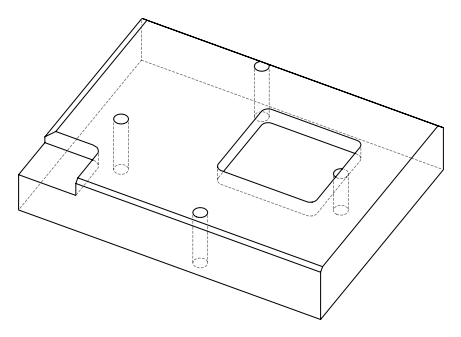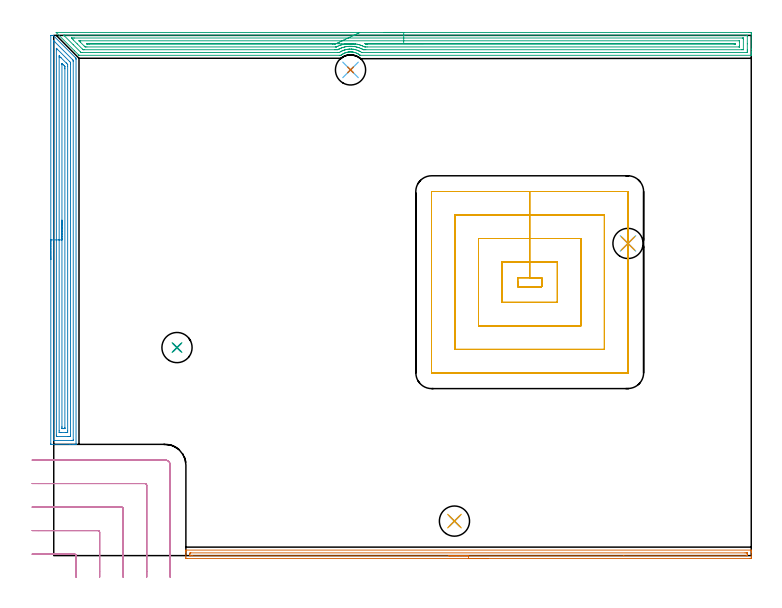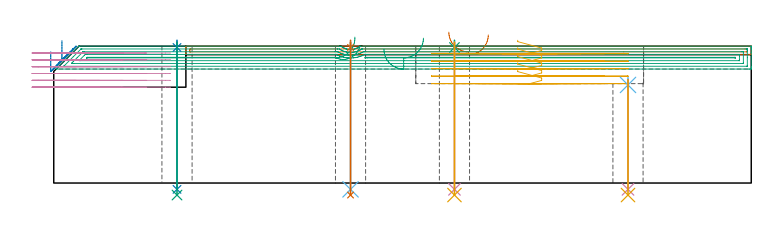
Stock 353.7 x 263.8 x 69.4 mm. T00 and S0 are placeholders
(PLAN: 17 operations, 10 tool changes, 46.1 min)
(1 AREA_MILL | FG_CHAMFER_SURFACE | UGT0205_001 | 4.75 min | 2682 mm3)
(2 AREA_MILL_1 | FG_CHAMFER_SURFACE_1 | UGT0205_001 | 8.33 min | 17547 mm3)
(3 AREA_MILL_2 | FG_CHAMFER_SURFACE_2 | UGT0205_001 | 14.08 min | 23193 mm3)
(4 MILL_CORNER_NOTCH_RECTANGULAR | CORNER_NOTCH_RECTANGULAR | UGT0201_134 | Follow Part, ap 3.975, ae 75% | 5.54 min | 77558 mm3)
(5 MILL_RECTANGULAR_POCKET | POCKET_RECTANGULAR_STRAIGHT | UGT0201_134 | Follow Part, ap 3.975, ae 75% | 10.93 min | 235803 mm3)
(6 SPOT_DRILL | STEP1HOLE | NXT0321_9005460120000 | 0.03 min | 21 mm3)
(7 SPOT_DRILL_1 | STEP1HOLE_1 | NXT0321_9005460120000 | 0.03 min | 4 mm3)
(8 SPOT_DRILL_2 | STEP1HOLE_2 | NXT0321_9005460120000 | 0.03 min | 14 mm3)
(9 SPOT_DRILL_3 | STEP1HOLE_3 | NXT0321_9005460120000 | 0.03 min | 5 mm3)
(10 DRILL_THROUGH_HOLE_INTO_CENTER | STEP1HOLE | NXT0301_065 | 0.23 min | 3462 mm3)
(11 DRILL_TO_ENLARGE_THROUGH_HOLE | STEP1HOLE | UGT0301_283 | 0.24 min | 5765 mm3)
(12 DRILL_THROUGH_HOLE_INTO_CENTER_1 | STEP1HOLE_1 | NXT0301_065 | 0.3 min | 4788 mm3)
(13 DRILL_TO_ENLARGE_THROUGH_HOLE_1 | STEP1HOLE_1 | UGT0301_283 | 0.31 min | 7947 mm3)
(14 DRILL_THROUGH_HOLE_INTO_CENTER_2 | STEP1HOLE_2 | NXT0301_065 | 0.3 min | 4787 mm3)
(15 DRILL_TO_ENLARGE_THROUGH_HOLE_2 | STEP1HOLE_2 | UGT0301_283 | 0.31 min | 7938 mm3)
(16 DRILL_THROUGH_HOLE_INTO_CENTER_3 | STEP1HOLE_3 | NXT0301_065 | 0.3 min | 4795 mm3)
(17 DRILL_TO_ENLARGE_THROUGH_HOLE_3 | STEP1HOLE_3 | UGT0301_283 | 0.31 min | 7925 mm3)
(TOOL UGT0205_001 | Chamfer Mill 20 x 3 x 45 deg. | D20 FL50 Z2)
(TOOL UGT0201_134 | Carbide End Mill 15.9 | D15.9 FL30 Z4)
(TOOL NXT0321_9005460120000 | NC Spot Drill, 142deg, 12mm, Carbide, Uncoated | D12 PA142 FL30 Z2)
(TOOL NXT0301_065 | Carbide Drill 9.4mm [860.1-0940-075A1-MM 2214] | D9.4 PA140 FL98 Z2)
(TOOL UGT0301_283 | Twist Drill 15.3 mm | D15.3 PA118 FL120 Z2)
(OP 1 AREA_MILL)
G17 G21 G94 G90
T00 M6
G54
G17 G0 G90 X220.35 Y-1.5 S1061 M3
G43 Z79.4 H0
Z75.1
G94 G1 X220.312 Z74.228 F250.
X220.198 Z73.364
X220.009 Z72.512
X219.747 Z71.68
X219.413 Z70.874
X219.01 Z70.1
X218.542 Z69.364
X218.01 Z68.672
X217.421 Z68.029
X216.778 Z67.44
X216.086 Z66.908
X215.35 Z66.44
X214.576 Z66.037
X213.77 Z65.703
X212.938 Z65.441
X212.086 Z65.252
X211.222 Z65.138
X210.35 Z65.1
X67.602
X67.204 Y-1.496 Z65.101
X67.01 Y-1.491 Z65.104
X67. Y-1.105 Z65.49
Y0.344 Z66.941
Y1.527 Z68.122
Y2.139 Z68.738
Y2.525 Z69.124
X67.002 Y2.664 Z69.257
X67.01 Y2.798 Z69.389
X67.156 Y2.8 Z69.4
X353.544
X353.69 Y2.798 Z69.389
X353.698 Y2.664 Z69.256
X353.7 Y2.524 Z69.124
Y2.139 Z68.738
Y1.527 Z68.122
Y-0.533 Z66.064
X353.695 Y-1.105 Z65.49
X353.69 Y-1.491 Z65.104
X353.496 Y-1.496 Z65.101
X353.098 Y-1.5 Z65.1
X210.35
Y-0.086 Z66.514
X70.134
X69.386 Y-0.085 Z66.515
X69.24 Y-0.083 Z66.517
X69.041 Y-0.079 Z66.521
X69.009 Y-0.07 Z66.53
X69.005 Y-0.044 Z66.556
X69.003 Y-0.017 Z66.583
X69.001 Y0.152 Z66.752
X69.002 Y0.65 Z67.25
X69.007 Y1.023 Z67.623
X69.022 Y1.379 Z67.979
X69.386 Y1.384 Z67.984
X69.531 Y1.385 Z67.985
X350.566 Y1.386 Z67.986
X351.314 Y1.385 Z67.985
X351.46 Y1.383 Z67.983
X351.659 Y1.379 Z67.979
X351.691 Y1.37 Z67.97
X351.695 Y1.344 Z67.944
X351.697 Y1.317 Z67.917
X351.699 Y1.148 Z67.748
X351.698 Y0.65 Z67.25
X351.693 Y0.277 Z66.877
X351.678 Y-0.079 Z66.521
X351.314 Y-0.084 Z66.516
X351.169 Y-0.085 Z66.515
X289.059 Y-0.086 Z66.514
X210.35
X209.478 Z66.552
X208.614 Z66.666
X207.762 Z66.855
X206.93 Z67.117
X206.124 Z67.451
X205.35 Z67.854
X204.614 Z68.323
X203.922 Z68.854
X203.279 Z69.443
X202.69 Z70.086
X202.158 Z70.778
X201.69 Z71.514
X201.287 Z72.288
X200.953 Z73.094
X200.691 Z73.926
X200.502 Z74.778
X200.388 Z75.643
X200.35 Z76.514
G0 Z79.4
M5
M2
(OP 2 AREA_MILL_1)
G17 G21 G94 G90
T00 M6
G54
G17 G0 G90 X-1.5 Y150.1 S1061 M3
G43 Z79.4 H0
Z66.6
G94 G1 Y150.138 Z65.728 F250.
Y150.252 Z64.863
Y150.441 Z64.012
Y150.703 Z63.18
Y151.037 Z62.374
Y151.44 Z61.6
Y151.908 Z60.864
Y152.44 Z60.172
Y153.029 Z59.529
Y153.672 Z58.94
Y154.364 Z58.408
Y155.1 Z57.94
Y155.874 Z57.537
Y156.68 Z57.203
Y157.512 Z56.941
Y158.364 Z56.752
Y159.228 Z56.638
Y160.1 Z56.6
Y263.639
X-1.497 Y263.713 Z56.603
X-1.492 Y263.79 Z56.605
X-1.148 Y263.8 Z56.951
X-0.39 Z57.709
X-0.326 Y263.799 Z57.771
X-0.301 Y263.79 Z57.796
X-0.269 Y263.77 Z57.828
X11.145 Y252.357 Z69.241
X11.171 Y252.329 Z69.267
X11.3 Y252.195 Z69.384
Y251.589 Z69.4
Y56.561
X11.297 Y56.41 Z69.388
X11.246 Y56.407 Z69.338
X10.866 Y56.4 Z68.966
X10.45 Z68.549
X9.807 Z67.902
X8.593 Z66.69
X8.022 Z66.117
X-1.185 Y56.401 Z56.913
X-1.492 Y56.41 Z56.606
X-1.499 Y56.715 Z56.599
X-1.5 Y160.1 Z56.6
X-0.086 Z58.014
X-0.085 Y260.673 Z58.015
X-0.083 Y260.831 Z58.017
X-0.077 Y261.116 Z58.023
X-0.007 Y261.05 Z58.093
X0.535 Y260.515 Z58.635
X9.46 Y251.589 Z67.56
X9.807 Y251.237 Z67.907
X9.868 Y251.17 Z67.968
X9.879 Y250.933 Z67.979
X9.884 Y250.776 Z67.984
X9.885 Y250.697 Z67.985
X9.886 Y250.618 Z67.986
X9.885 Y58.714 Z67.985
X9.884 Y58.634 Z67.984
X9.879 Y58.477 Z67.979
X9.874 Y58.409 Z67.974
X9.855 Y58.406 Z67.955
X9.807 Y58.403 Z67.907
X9.307 Y58.4 Z67.407
X8.915 Z67.015
X0.385 Z58.485
X-0.007 Y58.403 Z58.093
X-0.062 Y58.406 Z58.038
X-0.073 Y58.409 Z58.027
X-0.079 Y58.451 Z58.021
X-0.083 Y58.555 Z58.017
X-0.085 Y58.713 Z58.015
X-0.086 Y58.792 Z58.014
Y160.1
X1.328 Z59.428
X1.329 Y256.501 Z59.429
X1.33 Y256.945 Z59.43
X1.333 Y257.185 Z59.433
X1.335 Y257.228 Z59.435
X1.34 Y257.249 Z59.44
X1.397 Y257.195 Z59.497
X1.655 Y256.945 Z59.755
X8.022 Y250.577 Z66.122
X8.406 Y250.185 Z66.506
X8.453 Y250.136 Z66.553
X8.465 Y250.108 Z66.565
X8.467 Y250.073 Z66.567
X8.47 Y249.954 Z66.57
X8.471 Y249.804 Z66.571
Y249.355
Y61.021
X8.469 Y60.578 Z66.569
X8.467 Y60.466 Z66.567
X8.465 Y60.418 Z66.565
X8.377 Y60.41 Z66.477
X8.198 Y60.402 Z66.298
X8.022 Y60.401 Z66.122
X7.308 Y60.4 Z65.408
X1.6 Y60.401 Z59.7
X1.482 Y60.403 Z59.582
X1.387 Y60.407 Z59.487
X1.335 Y60.412 Z59.435
X1.334 Y60.429 Z59.434
X1.331 Y60.578 Z59.431
X1.329 Y61.026 Z59.429
X1.328 Y160.1 Z59.428
X2.743 Z60.843
Y252.482
X2.748 Y253.296 Z60.848
X2.75 Y253.374 Z60.85
X2.759 Y253.381 Z60.859
X2.773 Y253.374 Z60.873
X3.562 Y252.589 Z61.662
X3.67 Y252.482 Z61.77
X6.347 Y249.804 Z64.447
X6.456 Y249.694 Z64.556
X6.673 Y249.471 Z64.773
X7.05 Y249.082 Z65.15
X7.055 Y248.987 Z65.155
X7.056 Y248.912 Z65.156
X7.057 Y248.092 Z65.157
Y63.255
X7.052 Y62.441 Z65.152
X7.051 Y62.417 Z65.151
X7.038 Y62.41 Z65.138
X6.986 Y62.406 Z65.086
X6.879 Y62.402 Z64.979
X6.666 Y62.401 Z64.766
X6.238 Y62.4 Z64.338
X3.562 Z61.662
X3.117 Z61.217
X2.914 Y62.402 Z61.014
X2.812 Y62.405 Z60.912
X2.762 Y62.41 Z60.862
X2.749 Y62.415 Z60.849
X2.743 Y63.255 Z60.843
Y160.1
X4.157 Z62.257
Y248.912
X4.158 Y249.207 Z62.258
X4.163 Y249.505 Z62.263
X4.164 Y249.526 Z62.264
X4.19 Y249.504 Z62.29
X4.251 Y249.448 Z62.351
X4.342 Y249.36 Z62.442
X4.454 Y249.248 Z62.554
X4.79 Y248.912 Z62.89
X5.346 Y248.355 Z63.446
X5.513 Y248.185 Z63.613
X5.596 Y248.098 Z63.696
X5.634 Y248.056 Z63.734
X5.636 Y248.019 Z63.736
X5.64 Y247.725 Z63.74
X5.643 Y247.126 Z63.743
Y246.829
Y65.04
X5.642 Y64.745 Z63.742
X5.637 Y64.447 Z63.737
X5.636 Y64.414 Z63.736
X5.624 Y64.41 Z63.724
X5.586 Y64.405 Z63.686
X5.506 Y64.402 Z63.606
X5.346 Y64.4 Z63.446
X5.094 Z63.194
X4.454 Y64.404 Z62.554
X4.194 Y64.408 Z62.294
X4.163 Y64.421 Z62.263
X4.162 Y64.44 Z62.262
X4.158 Y65.04 Z62.258
X4.157 Y65.337 Z62.257
Y160.1
Y160.972 Z62.295
Y161.836 Z62.409
Y162.688 Z62.598
Y163.52 Z62.86
Y164.326 Z63.194
Y165.1 Z63.597
Y165.836 Z64.065
Y166.528 Z64.596
Y167.171 Z65.186
Y167.76 Z65.829
Y168.292 Z66.521
Y168.76 Z67.257
Y169.163 Z68.031
Y169.497 Z68.837
Y169.759 Z69.669
Y169.948 Z70.52
Y170.062 Z71.385
Y170.1 Z72.257
G0 Z79.4
M5
M2
(OP 3 AREA_MILL_2)
G17 G21 G94 G90
T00 M6
G54
G17 G0 G90 X167.45 Y265.3 S1061 M3
G43 Z79.4 H0
Z67.8
G94 G1 X167.488 Z66.928 F250.
X167.602 Z66.063
X167.791 Z65.212
X168.053 Z64.38
X168.387 Z63.574
X168.79 Z62.8
X169.258 Z62.064
X169.789 Z61.372
X170.379 Z60.729
X171.022 Z60.14
X171.714 Z59.608
X172.45 Z59.14
X173.224 Z58.737
X174.03 Z58.403
X174.862 Z58.141
X175.713 Z57.952
X176.578 Z57.838
X177.45 Z57.8
X352.578
X353.076 Y265.299 Z57.801
X353.569 Y265.295 Z57.803
X353.691 Y265.292 Z57.806
X353.696 Y264.807 Z58.291
X353.7 Y264.189 Z58.908
Y256.847 Z66.248
Y255.428 Z67.668
Y255.078 Z68.017
Y254.377 Z68.723
Y254.091 Z69.009
X353.692 Y253.719 Z69.372
X353.691 Y253.703 Z69.388
X353.523 Y253.7 Z69.4
X155.552
X155.374 Y253.704 Z69.39
X155.271 Y253.777 Z69.321
X155.197 Y253.835 Z69.264
X154.884 Y254.064 Z69.035
X154.671 Y254.209 Z68.891
X154.448 Y254.348 Z68.752
X154.22 Y254.482 Z68.618
X153.778 Y254.703 Z68.394
X153.765 Y254.708 Z68.388
X153.334 Y254.894 Z68.202
X152.884 Y255.06 Z68.038
X152.439 Y255.192 Z67.907
X151.991 Y255.298 Z67.802
X151.658 Y255.362 Z67.738
X151.492 Y255.382 Z67.718
X151.379 Y255.394 Z67.703
X151.084 Y255.419 Z67.676
X151.005 Y255.423 Z67.673
X150.755 Y255.431 Z67.656
X150.651 Y255.438 Z67.655
X150.483 Y255.437 Z67.654
X150.19 Y255.432 Z67.657
X149.932 Y255.416 Z67.677
X149.772 Y255.406 Z67.689
X149.605 Y255.388 Z67.707
X149.341 Y255.362 Z67.738
X148.849 Y255.257 Z67.835
X148.683 Y255.216 Z67.878
X148.418 Y255.15 Z67.944
X148.402 Y255.145 Z67.949
X148.174 Y255.075 Z68.025
X147.969 Y255.007 Z68.087
X147.955 Y255.002 Z68.092
X147.69 Y254.903 Z68.194
X147.525 Y254.84 Z68.257
X147.148 Y254.67 Z68.43
X146.779 Y254.482 Z68.617
X146.631 Y254.395 Z68.704
X146.179 Y254.1 Z68.999
X145.721 Y253.771 Z69.327
X145.632 Y253.706 Z69.392
X144.827 Y253.7 Z69.4
X12.996
X12.805 Y253.704 Z69.389
X12.778 Y253.725 Z69.369
X12.637 Y253.862 Z69.235
X10.538 Y255.961 Z67.138
X1.377 Y265.123 Z57.975
X1.257 Y265.249 Z57.849
X1.217 Y265.294 Z57.804
X1.351 Y265.299 Z57.801
X1.377 Y265.3 Z57.8
X177.45
Y263.886 Z59.214
X351.326 Y263.885 Z59.215
X351.689 Y263.879 Z59.221
X351.693 Y263.762 Z59.338
X351.698 Y263.517 Z59.583
X351.7 Y259.535 Z63.565
Y256.44 Z66.66
X351.699 Y255.962 Z67.138
X351.698 Y255.557 Z67.543
X351.69 Y255.149 Z67.951
X351.682 Y255.12 Z67.98
X351.662 Y255.119 Z67.981
X351.61 Y255.116 Z67.984
X351.503 Y255.115 Z67.985
X351.288 Y255.114 Z67.986
X156.409 Y255.115 Z67.985
X156.303 Y255.118 Z67.982
X156.251 Y255.121 Z67.979
X156.223 Y255.126 Z67.974
X155.553 Y255.529 Z67.571
X155.269 Y255.682 Z67.418
X154.699 Y255.962 Z67.138
X154.659 Y255.98 Z67.12
X154.626 Y255.994 Z67.106
X153.765 Y256.323 Z66.777
X153.241 Y256.481 Z66.619
X152.871 Y256.574 Z66.526
X152.515 Y256.655 Z66.445
X152.084 Y256.741 Z66.359
X152.026 Y256.75 Z66.35
X151.977 Y256.756 Z66.344
X151.55 Y256.799 Z66.301
X151.092 Y256.838 Z66.262
X151.084 Y256.839 Z66.261
X150.928 Y256.847 Z66.253
X150.19 Y256.852 Z66.248
X150.185
X150.028 Y256.847 Z66.253
X149.352 Y256.791 Z66.309
X149.296 Y256.785 Z66.315
X148.905 Y256.735 Z66.365
X148.576 Y256.675 Z66.425
X148.497 Y256.66 Z66.44
X148.402 Y256.639 Z66.461
X147.853 Y256.506 Z66.594
X147.701 Y256.466 Z66.634
X147.509 Y256.408 Z66.692
X147.169 Y256.298 Z66.802
X146.615 Y256.096 Z67.004
X146.519 Y256.057 Z67.043
X146.299 Y255.962 Z67.138
X145.908 Y255.778 Z67.322
X145.833 Y255.741 Z67.359
X145.721 Y255.681 Z67.419
X145.333 Y255.462 Z67.638
X144.827 Y255.148 Z67.952
X144.782 Y255.122 Z67.978
X143.933 Y255.115 Z67.985
X143.896 Y255.114 Z67.986
X14.3
X13.872 Y255.12 Z67.98
X13.849 Y255.121 Z67.979
X13.811 Y255.15 Z67.95
X13.725 Y255.231 Z67.869
X13.598 Y255.353 Z67.747
X9.892 Y259.058 Z64.042
X5.399 Y263.552 Z59.548
X5.187 Y263.77 Z59.33
X5.099 Y263.862 Z59.238
X5.091 Y263.88 Z59.22
X5.124 Y263.881 Z59.219
X5.215 Y263.884 Z59.216
X5.399 Y263.886 Z59.214
X5.436
X177.45
Y262.472 Z60.628
X349.18 Y262.471 Z60.629
X349.501 Y262.469 Z60.631
X349.608 Y262.468 Z60.632
X349.684 Y262.465 Z60.635
X349.69 Y262.35 Z60.75
X349.696 Y262.153 Z60.947
X349.699 Y261.957 Z61.143
Y256.651 Z66.449
X349.694 Y256.584 Z66.516
X349.69 Y256.538 Z66.562
X349.66 Y256.535 Z66.565
X349.501 Y256.533 Z66.567
X348.928 Y256.529 Z66.571
X158.234
X157.661 Y256.53 Z66.57
X157.34 Y256.532 Z66.568
X157.055 Y256.535 Z66.565
X156.98 Y256.545 Z66.555
X156.446 Y256.833 Z66.267
X156.419 Y256.847 Z66.253
X155.831 Y257.121 Z65.979
X155.553 Y257.241 Z65.859
X154.886 Y257.506 Z65.594
X154.659 Y257.588 Z65.512
X154.207 Y257.731 Z65.369
X153.765 Y257.852 Z65.248
X153.6 Y257.894 Z65.206
X152.871 Y258.052 Z65.048
X152.475 Y258.123 Z64.977
X151.977 Y258.183 Z64.917
X151.478 Y258.225 Z64.875
X151.084 Y258.25 Z64.85
X150.552 Y258.257 Z64.843
X150.19 Y258.259 Z64.841
X149.68 Y258.235 Z64.865
X149.296 Y258.205 Z64.895
X148.86 Y258.163 Z64.937
X148.402 Y258.104 Z64.996
X148.088 Y258.042 Z65.058
X147.509 Y257.916 Z65.184
X147.358 Y257.88 Z65.22
X146.782 Y257.731 Z65.369
X146.654 Y257.692 Z65.408
X146.615 Y257.679 Z65.421
X145.995 Y257.46 Z65.64
X145.721 Y257.359 Z65.741
X145.355 Y257.209 Z65.891
X144.827 Y256.968 Z66.132
X144.745 Y256.928 Z66.172
X144.584 Y256.847 Z66.253
X144.162 Y256.62 Z66.48
X144.071 Y256.572 Z66.528
X144.009 Y256.54 Z66.56
X143.933 Y256.536 Z66.564
X143.359 Y256.53 Z66.57
X143.04 Y256.529 Z66.571
X142.467
X15.551
X15.23 Y256.531 Z66.569
X14.91 Y256.535 Z66.565
X14.873 Y256.537 Z66.563
X14.852 Y256.555 Z66.545
X14.807 Y256.595 Z66.505
X14.721 Y256.679 Z66.421
X14.552 Y256.847 Z66.253
X11.899 Y259.5 Z63.6
X9.868 Y261.531 Z61.569
X9.249 Y262.153 Z60.947
X8.974 Y262.434 Z60.666
X8.955 Y262.465 Z60.635
X8.974 Y262.466 Z60.634
X9.547 Y262.471 Z60.629
X9.868
X10.44 Y262.472 Z60.628
X177.45
Y261.057 Z62.043
X347.578
X347.632 Y261.056 Z62.044
X347.67 Y261.053 Z62.047
X347.687 Y261.051 Z62.049
X347.69 Y261.034 Z62.066
X347.695 Y260.823 Z62.277
X347.7 Y260.398 Z62.702
Y258.629 Z64.471
X347.694 Y258.18 Z64.92
X347.69 Y257.964 Z65.136
X347.683 Y257.949 Z65.151
X347.656 Y257.947 Z65.153
X347.597 Y257.944 Z65.156
X347.499 Y257.943 Z65.157
X158.914
X158.234 Y257.945 Z65.155
X158.015 Y257.947 Z65.153
X157.68 Y257.956 Z65.144
X157.34 Y258.112 Z64.988
X156.623 Y258.441 Z64.659
X156.446 Y258.513 Z64.587
X156.185 Y258.616 Z64.484
X155.553 Y258.853 Z64.247
X155.198 Y258.967 Z64.134
X154.659 Y259.121 Z63.979
X153.974 Y259.293 Z63.807
X153.765 Y259.338 Z63.762
X152.969 Y259.5 Z63.6
X152.871 Y259.516 Z63.584
X152.853 Y259.518 Z63.582
X151.977 Y259.609 Z63.491
X151.856 Y259.62 Z63.48
X151.084 Y259.664 Z63.436
X150.913 Y259.668 Z63.432
X150.19 Y259.674 Z63.426
X150.019 Y259.669 Z63.431
X149.296 Y259.63 Z63.47
X149.174 Y259.621 Z63.479
X148.402 Y259.547 Z63.553
X148.36 Y259.542 Z63.558
X148.036 Y259.5 Z63.6
X147.592 Y259.417 Z63.683
X147.509 Y259.4 Z63.7
X146.864 Y259.253 Z63.847
X146.615 Y259.192 Z63.908
X146.156 Y259.07 Z64.03
X145.721 Y258.938 Z64.162
X145.478 Y258.856 Z64.244
X144.827 Y258.632 Z64.468
X144.815 Y258.627 Z64.473
X144.785 Y258.616 Z64.484
X144.192 Y258.36 Z64.74
X143.933 Y258.243 Z64.857
X143.581 Y258.08 Z65.02
X143.36 Y257.978 Z65.122
X143.292 Y257.95 Z65.15
X143.209 Y257.947 Z65.153
X143.04 Y257.944 Z65.156
X142.825 Y257.943 Z65.157
X16.803
X16.124 Y257.948 Z65.152
X15.903 Y257.95 Z65.15
X15.47 Y258.378 Z64.722
X13.443 Y260.406 Z62.694
X13.034 Y260.822 Z62.278
X12.835 Y261.026 Z62.074
X12.82 Y261.052 Z62.048
X12.846 Y261.053 Z62.047
X12.901 Y261.055 Z62.045
X13.443 Y261.057 Z62.043
X13.657
X177.45
Y259.643 Z63.457
X345.177 Y259.642 Z63.458
X345.466 Y259.639 Z63.461
X345.657 Y259.636 Z63.464
X345.692 Y259.631 Z63.469
X345.694 Y259.622 Z63.478
X345.697 Y259.594 Z63.506
X345.698 Y259.5 Z63.6
X345.695 Y259.418 Z63.682
X345.69 Y259.378 Z63.722
X345.686 Y259.364 Z63.736
X345.61 Y259.362 Z63.738
X345.321 Y259.358 Z63.742
X345.177 Y259.357 Z63.743
X345.032
X159.128
X158.373 Y259.362 Z63.738
X158.309 Y259.364 Z63.736
X158.234 Y259.396 Z63.704
X158. Y259.5 Z63.6
X157.743 Y259.623 Z63.477
X157.945 Y259.636 Z63.464
X158.092 Y259.641 Z63.459
X158.234 Y259.642 Z63.458
X158.983 Y259.643 Z63.457
X177.45
X178.321 Z63.495
X179.186 Z63.609
X180.038 Z63.798
X180.87 Z64.06
X181.676 Z64.394
X182.45 Z64.797
X183.186 Z65.265
X183.878 Z65.796
X184.521 Z66.386
X185.11 Z67.029
X185.641 Z67.721
X186.11 Z68.457
X186.513 Z69.231
X186.847 Z70.037
X187.109 Z70.869
X187.298 Z71.72
X187.412 Z72.585
X187.45 Z73.457
G0 X155.132 Y265.227 Z68.745
G1 X154.791 Y265.066 Z67.958
X154.389 Y264.877 Z67.207
X153.93 Y264.66 Z66.498
X153.416 Y264.418 Z65.835
X152.853 Y264.152 Z65.225
X152.243 Y263.865 Z64.671
X151.592 Y263.558 Z64.178
X150.904 Y263.234 Z63.75
X150.186 Y262.895 Z63.389
X149.442 Y262.544 Z63.1
X148.677 Y262.183 Z62.883
X147.899 Y261.816 Z62.74
X147.112 Y261.445 Z62.673
X146.323 Y261.073 Z62.682
X145.538 Y260.703 Z62.767
X144.762 Y260.337 Z62.928
X144.002 Y259.979 Z63.162
X143.263 Y259.631 Z63.469
X142.984 Y259.5 Z63.6
X142.692 Y259.371 Z63.729
X142.435 Y259.362 Z63.738
X142.289 Y259.358 Z63.742
X142.146
X141.397 Y259.357 Z63.743
X17.912
X17.161 Y259.358 Z63.742
X17.018 Y259.361 Z63.739
X16.972 Y259.364 Z63.736
X16.941 Y259.369 Z63.731
X16.913 Y259.394 Z63.706
X16.801 Y259.5 Z63.6
X16.729 Y259.574 Z63.526
X16.678 Y259.632 Z63.468
X16.675 Y259.637 Z63.463
X16.688 Y259.639 Z63.461
X16.729 Y259.641 Z63.459
X16.873 Y259.643 Z63.457
X17.018
X142.965
X143.04 Y259.642 Z63.458
X143.113 Y259.639 Z63.461
X143.263 Y259.631 Z63.469
X144.13 Y259.584 Z63.554
X144.987 Y259.537 Z63.715
X145.826 Y259.492 Z63.949
X146.641 Y259.448 Z64.256
X147.427 Y259.405 Z64.633
X148.177 Y259.365 Z65.077
X148.885 Y259.327 Z65.584
X149.547 Y259.291 Z66.152
X150.156 Y259.258 Z66.775
X150.709 Y259.228 Z67.449
X151.202 Y259.201 Z68.169
X151.629 Y259.178 Z68.929
X151.989 Y259.159 Z69.723
X152.279 Y259.143 Z70.546
X152.496 Y259.131 Z71.391
X152.638 Y259.124 Z72.252
X152.705 Y259.12 Z73.122
X152.696 Y259.121 Z73.994
G0 Z79.4
M5
M2
(OP 4 MILL_CORNER_NOTCH_RECTANGULAR)
G17 G21 G94 G90
T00 M6
G54
G17 G0 G90 X11.35 Y-10.95 S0 M3
G43 Z79.4 H0
Z65.933
G94 G1 Y-7.95 F250.
Y-0.04 F500.
G3 X10.56 Y0.75 R0.795
G1 X-7.682
X-7.95 Y0.751
X-10.95 Y0.768 F250.
G0 Z79.4
X23.275 Y-10.95
Z65.933
G1 Y-7.95
Y11.884 F500.
G3 X22.484 Y12.675 R0.795
G1 X-7.682
G2 X-7.95 Y12.676 R35.775
G1 X-10.95 Y12.698 F250.
G0 Z79.4
X35.2 Y-10.95
Z65.933
G1 Y-7.95
Y23.809 F500.
G3 X34.409 Y24.6 R0.795
G1 X-7.682
G2 X-7.95 Y24.602 R23.85
G1 X-10.95 Y24.635 F250.
G0 Z79.4
X47.125 Y-10.95
Z65.933
G1 Y-7.95
Y35.734 F500.
G3 X46.334 Y36.525 R0.795
G1 X-7.682
G2 X-7.95 Y36.528 R11.925
G1 X-10.949 Y36.595 F250.
G0 Z79.4
X59.05 Y-10.95
Z65.933
G1 Y-7.95
Y46. F500.
G3 X56.6 Y48.45 R2.45
G1 X-7.682
X-10.682 F250.
G0 Z79.4
X11.35 Y-10.95
Z62.467
G1 Y-7.95
Y-0.04 F500.
G3 X10.56 Y0.75 R0.795
G1 X-7.95
X-10.95 F250.
G0 Z79.4
X23.275 Y-10.95
Z62.467
G1 Y-7.95
Y11.884 F500.
G3 X22.484 Y12.675 R0.795
G1 X-7.95
X-10.95 F250.
G0 Z79.4
X35.2 Y-10.95
Z62.467
G1 Y-7.95
Y23.809 F500.
G3 X34.409 Y24.6 R0.795
G1 X-7.95
X-10.95 F250.
G0 Z79.4
X47.125 Y-10.95
Z62.467
G1 Y-7.95
Y35.734 F500.
G3 X46.334 Y36.525 R0.795
G1 X-7.95
X-10.95 F250.
G0 Z79.4
X59.05 Y-10.95
Z62.467
G1 Y-7.95
Y46. F500.
G3 X56.6 Y48.45 R2.45
G1 X-7.95
X-10.95 F250.
G0 Z79.4
X11.35 Y-10.95
Z59.
G1 Y-7.95
Y-0.04 F500.
G3 X10.56 Y0.75 R0.795
G1 X-7.95
X-10.95 F250.
G0 Z79.4
X23.275 Y-10.95
Z59.
G1 Y-7.95
Y11.884 F500.
G3 X22.484 Y12.675 R0.795
G1 X-7.95
X-10.95 F250.
G0 Z79.4
X35.2 Y-10.95
Z59.
G1 Y-7.95
Y23.809 F500.
G3 X34.409 Y24.6 R0.795
G1 X-7.95
X-10.95 F250.
G0 Z79.4
X47.125 Y-10.95
Z59.
G1 Y-7.95
Y35.734 F500.
G3 X46.334 Y36.525 R0.795
G1 X-7.95
X-10.95 F250.
G0 Z79.4
X59.05 Y-10.95
Z59.
G1 Y-7.95
Y46. F500.
G3 X56.6 Y48.45 R2.45
G1 X-7.95
X-10.95 F250.
G0 Z79.4
X11.35 Y-10.95
Z55.533
G1 Y-7.95
Y-0.04 F500.
G3 X10.56 Y0.75 R0.795
G1 X-7.95
X-10.95 F250.
G0 Z79.4
X23.275 Y-10.95
Z55.533
G1 Y-7.95
Y11.884 F500.
G3 X22.484 Y12.675 R0.795
G1 X-7.95
X-10.95 F250.
G0 Z79.4
X35.2 Y-10.95
Z55.533
G1 Y-7.95
Y23.809 F500.
G3 X34.409 Y24.6 R0.795
G1 X-7.95
X-10.95 F250.
G0 Z79.4
X47.125 Y-10.95
Z55.533
G1 Y-7.95
Y35.734 F500.
G3 X46.334 Y36.525 R0.795
G1 X-7.95
X-10.95 F250.
G0 Z79.4
X59.05 Y-10.95
Z55.533
G1 Y-7.95
Y46. F500.
G3 X56.6 Y48.45 R2.45
G1 X-7.95
X-10.95 F250.
G0 Z79.4
X11.35 Y-10.95
Z52.067
G1 Y-7.95
Y-0.04 F500.
G3 X10.56 Y0.75 R0.795
G1 X-7.95
X-10.95 F250.
G0 Z79.4
X23.275 Y-10.95
Z52.067
G1 Y-7.95
Y11.884 F500.
G3 X22.484 Y12.675 R0.795
G1 X-7.95
X-10.95 F250.
G0 Z79.4
X35.2 Y-10.95
Z52.067
G1 Y-7.95
Y23.809 F500.
G3 X34.409 Y24.6 R0.795
G1 X-7.95
X-10.95 F250.
G0 Z79.4
X47.125 Y-10.95
Z52.067
G1 Y-7.95
Y35.734 F500.
G3 X46.334 Y36.525 R0.795
G1 X-7.95
X-10.95 F250.
G0 Z79.4
X59.05 Y-10.95
Z52.067
G1 Y-7.95
Y46. F500.
G3 X56.6 Y48.45 R2.45
G1 X-7.95
X-10.95 F250.
G0 Z79.4
X11.35 Y-10.95
Z48.6
G1 Y-7.95
Y-0.04 F500.
G3 X10.56 Y0.75 R0.795
G1 X-7.95
X-10.95 F250.
G0 Z79.4
X23.275 Y-10.95
Z48.6
G1 Y-7.95
Y11.884 F500.
G3 X22.484 Y12.675 R0.795
G1 X-7.95
X-10.95 F250.
G0 Z79.4
X35.2 Y-10.95
Z48.6
G1 Y-7.95
Y23.809 F500.
G3 X34.409 Y24.6 R0.795
G1 X-7.95
X-10.95 F250.
G0 Z79.4
X47.125 Y-10.95
Z48.6
G1 Y-7.95
Y35.734 F500.
G3 X46.334 Y36.525 R0.795
G1 X-7.95
X-10.95 F250.
G0 Z79.4
X59.05 Y-10.95
Z48.6
G1 Y-7.95
Y46. F500.
G3 X56.6 Y48.45 R2.45
G1 X-7.95
X-10.95 F250.
G0 Z79.4
M5
M2
(OP 5 MILL_RECTANGULAR_POCKET)
G17 G21 G94 G90
T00 M6
G54
G17 G0 G90 X235.275 Y138.978 S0 M3
G43 Z79.4 H0
Z72.4
G94 G1 Y136.375 Z71.702 F250.
X247.425 Z68.447
Y140.925 Z67.228
X241.35 Z65.6
X235.275 F500.
Y136.375
X247.425
Y140.925
X241.35
Y148.875
X227.325
Y128.425
X255.375
Y148.875
X241.35
Y160.8
X215.4
Y116.5
X267.3
Y160.8
X241.35
Y172.725
X203.475
Y104.575
X279.225
Y172.725
X241.35
Y184.65
X191.6
X191.57 Y184.652
X191.548 Y184.63
X191.55 Y184.6
Y92.7
X191.548 Y92.67
X191.57 Y92.648
X191.6 Y92.65
X291.1
X291.13 Y92.648
X291.152 Y92.67
X291.15 Y92.7
Y184.6
X291.152 Y184.63
X291.13 Y184.652
X291.1 Y184.65
X241.35
X240.35
G0 X235.275 Y138.978 Z68.6
G1 Y136.375 Z67.902 F250.
X247.425 Z64.647
Y140.925 Z63.428
X241.35 Z61.8
X235.275 F500.
Y136.375
X247.425
Y140.925
X241.35
Y148.875
X227.325
Y128.425
X255.375
Y148.875
X241.35
Y160.8
X215.4
Y116.5
X267.3
Y160.8
X241.35
Y172.725
X203.475
Y104.575
X279.225
Y172.725
X241.35
Y184.65
X191.6
X191.57 Y184.652
X191.548 Y184.63
X191.55 Y184.6
Y92.7
X191.548 Y92.67
X191.57 Y92.648
X191.6 Y92.65
X291.1
X291.13 Y92.648
X291.152 Y92.67
X291.15 Y92.7
Y184.6
X291.152 Y184.63
X291.13 Y184.652
X291.1 Y184.65
X241.35
X240.35
G0 X235.275 Y138.978 Z64.8
G1 Y136.375 Z64.103 F250.
X247.425 Z60.847
Y140.925 Z59.628
X241.35 Z58.
X235.275 F500.
Y136.375
X247.425
Y140.925
X241.35
Y148.875
X227.325
Y128.425
X255.375
Y148.875
X241.35
Y160.8
X215.4
Y116.5
X267.3
Y160.8
X241.35
Y172.725
X203.475
Y104.575
X279.225
Y172.725
X241.35
Y184.65
X191.6
X191.57 Y184.652
X191.548 Y184.63
X191.55 Y184.6
Y92.7
X191.548 Y92.67
X191.57 Y92.648
X191.6 Y92.65
X291.1
X291.13 Y92.648
X291.152 Y92.67
X291.15 Y92.7
Y184.6
X291.152 Y184.63
X291.13 Y184.652
X291.1 Y184.65
X241.35
X240.35
G0 X235.275 Y138.978 Z61.
G1 Y136.375 Z60.303 F250.
X247.425 Z57.047
Y140.925 Z55.828
X241.35 Z54.2
X235.275 F500.
Y136.375
X247.425
Y140.925
X241.35
Y148.875
X227.325
Y128.425
X255.375
Y148.875
X241.35
Y160.8
X215.4
Y116.5
X267.3
Y160.8
X241.35
Y172.725
X203.475
Y104.575
X279.225
Y172.725
X241.35
Y184.65
X191.6
X191.57 Y184.652
X191.548 Y184.63
X191.55 Y184.6
Y92.7
X191.548 Y92.67
X191.57 Y92.648
X191.6 Y92.65
X291.1
X291.13 Y92.648
X291.152 Y92.67
X291.15 Y92.7
Y184.6
X291.152 Y184.63
X291.13 Y184.652
X291.1 Y184.65
X241.35
X240.35
G0 X235.275 Y138.978 Z57.2
G1 Y136.375 Z56.503 F250.
X247.425 Z53.247
Y140.925 Z52.028
X241.35 Z50.4
X235.275 F500.
Y136.375
X247.425
Y140.925
X241.35
Y148.875
X227.325
Y128.425
X255.375
Y148.875
X241.35
Y160.8
X215.4
Y116.5
X267.3
Y160.8
X241.35
Y172.725
X203.475
Y104.575
X279.225
Y172.725
X241.35
Y184.65
X191.6
X191.57 Y184.652
X191.548 Y184.63
X191.55 Y184.6
Y92.7
X191.548 Y92.67
X191.57 Y92.648
X191.6 Y92.65
X291.1
X291.13 Y92.648
X291.152 Y92.67
X291.15 Y92.7
Y184.6
X291.152 Y184.63
X291.13 Y184.652
X291.1 Y184.65
X241.35
X240.35
G0 Z79.4
M5
M2
(OP 6 SPOT_DRILL)
G17 G21 G94 G90
T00 M6
G54
G17 G0 G90 X291.2 Y158.3 S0 M3
G43 Z79.4 H0
G94 G81 G98 Z49.741 F250. R53.4
G80
M5
M2
(OP 7 SPOT_DRILL_1)
G17 G21 G94 G90
T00 M6
G54
G17 G0 G90 X150.5 Y246.3 S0 M3
G43 Z79.4 H0
G94 G81 G98 Z68.741 F250. R72.4
G80
M5
M2
(OP 8 SPOT_DRILL_2)
G17 G21 G94 G90
T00 M6
G54
G17 G0 G90 X62.5 Y105.5 S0 M3
G43 Z79.4 H0
G94 G81 G98 Z68.741 F250. R72.4
G80
M5
M2
(OP 9 SPOT_DRILL_3)
G17 G21 G94 G90
T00 M6
G54
G17 G0 G90 X203.2 Y17.5 S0 M3
G43 Z79.4 H0
G94 G81 G98 Z68.741 F250. R72.4
G80
M5
M2
(OP 10 DRILL_THROUGH_HOLE_INTO_CENTER)
G17 G21 G94 G90
T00 M6
G54
G17 G0 G90 X291.2 Y158.3 S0 M3
G43 Z79.4 H1
G94 G73 G98 Z-3.211 F250. Q8.935 R52.4
G80
M5
M2
(OP 11 DRILL_TO_ENLARGE_THROUGH_HOLE)
G17 G21 G94 G90
T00 M6
G54
G17 G0 G90 X291.2 Y158.3 S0 M3
G43 Z79.4 H0
G94 G73 G98 Z-6.097 F250. Q14.124 R52.4
G80
M5
M2
(OP 12 DRILL_THROUGH_HOLE_INTO_CENTER_1)
G17 G21 G94 G90
T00 M6
G54
G17 G0 G90 X150.5 Y246.3 S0 M3
G43 Z79.4 H1
G94 G73 G98 Z-3.211 F250. Q9.076 R71.4
G80
M5
M2
(OP 13 DRILL_TO_ENLARGE_THROUGH_HOLE_1)
G17 G21 G94 G90
T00 M6
G54
G17 G0 G90 X150.5 Y246.3 S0 M3
G43 Z79.4 H0
G94 G73 G98 Z-6.097 F250. Q15.099 R71.4
G80
M5
M2
(OP 14 DRILL_THROUGH_HOLE_INTO_CENTER_2)
G17 G21 G94 G90
T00 M6
G54
G17 G0 G90 X62.5 Y105.5 S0 M3
G43 Z79.4 H1
G94 G73 G98 Z-3.211 F250. Q9.076 R71.4
G80
M5
M2
(OP 15 DRILL_TO_ENLARGE_THROUGH_HOLE_2)
G17 G21 G94 G90
T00 M6
G54
G17 G0 G90 X62.5 Y105.5 S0 M3
G43 Z79.4 H0
G94 G73 G98 Z-6.097 F250. Q15.099 R71.4
G80
M5
M2
(OP 16 DRILL_THROUGH_HOLE_INTO_CENTER_3)
G17 G21 G94 G90
T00 M6
G54
G17 G0 G90 X203.2 Y17.5 S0 M3
G43 Z79.4 H1
G94 G73 G98 Z-3.211 F250. Q9.076 R71.4
G80
M5
M2
(OP 17 DRILL_TO_ENLARGE_THROUGH_HOLE_3)
G17 G21 G94 G90
T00 M6
G54
G17 G0 G90 X203.2 Y17.5 S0 M3
G43 Z79.4 H0
G94 G73 G98 Z-6.097 F250. Q15.099 R71.4
G80
M5
M2
